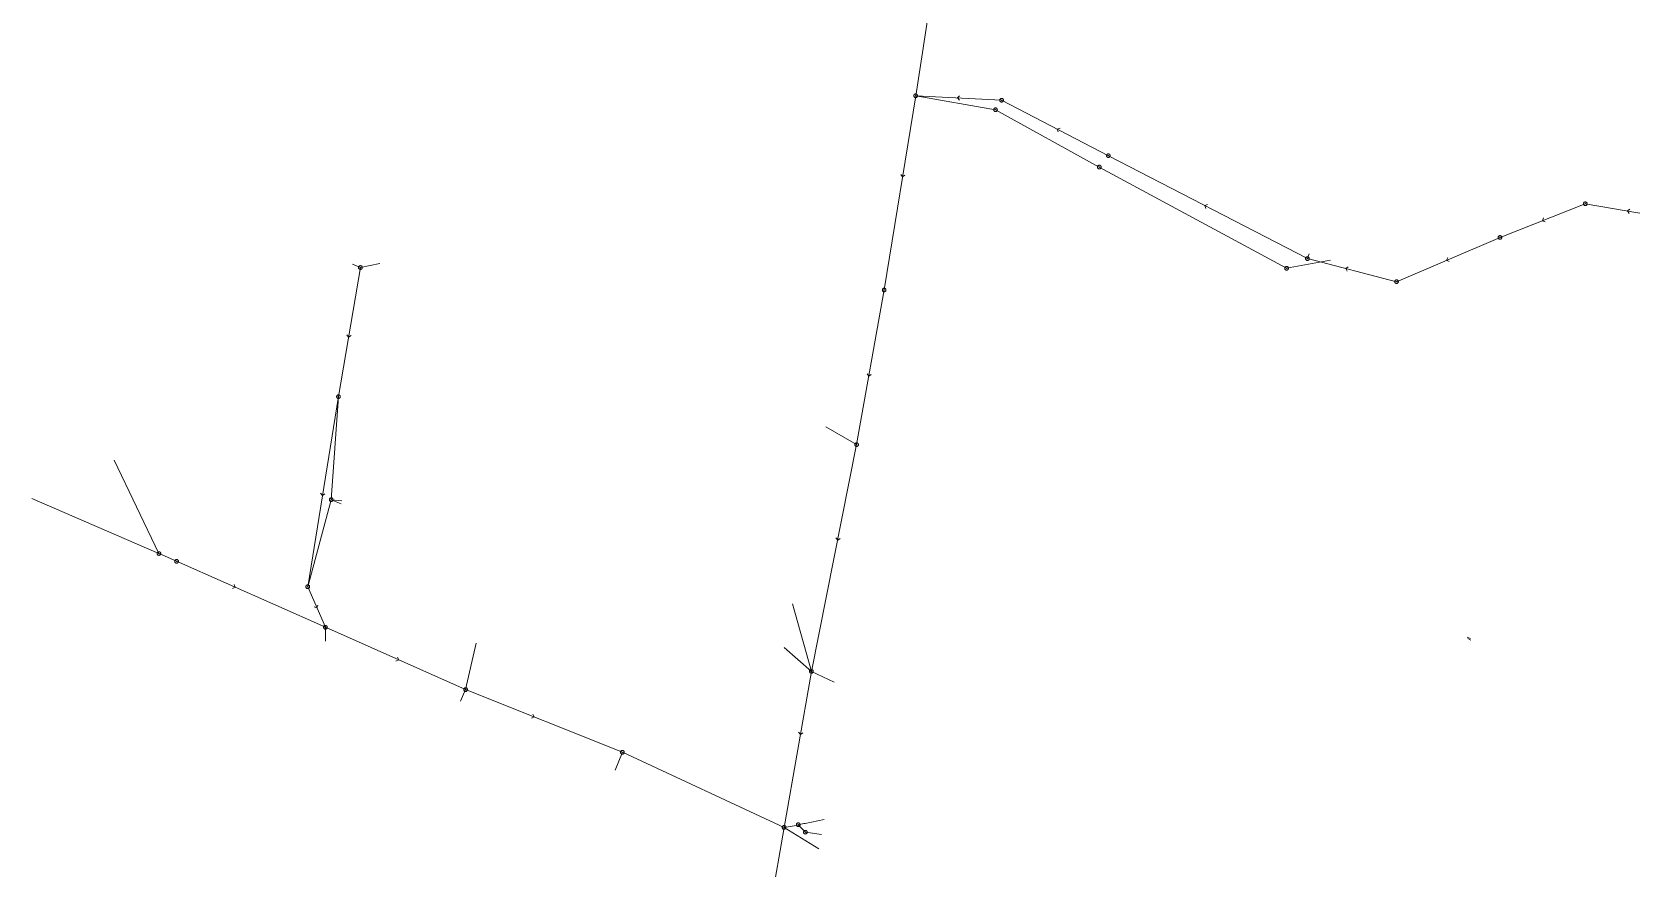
# Model space of a CAD drawing. Header units: metres. Extents: x 25504150 to 25508618, y 6694193 to 6702753.
# Drawn here: x 25505726.8 to 25506129.6, y 6697787.5 to 6697998.1 of the extents above; entities that cross this region are included whole.
import ezdxf

# ---------------------------------------------------------------- set-up
doc = ezdxf.new("R2010")
doc.units = ezdxf.units.M
for name, pattern in [('Sewer_node', [0]), ('Viemariputket', [0]), ('Viemarivarusteet', [0])]:
    doc.linetypes.add(name, pattern=pattern)
for name, color, linetype, lineweight in [('Sewer_node', 7, 'Sewer_node', 0), ('Viemariputket', 7, 'Viemariputket', 0), ('Viemarivarusteet', 7, 'Viemarivarusteet', 0)]:
    doc.layers.add(name, color=color, linetype=linetype, lineweight=lineweight)

msp = doc.modelspace()

# ---------------------------------------------------------------- linework, layer by layer
at = {"layer": 'Sewer_node', "color": 94, "linetype": 'Continuous', "true_color": 0x009900}
for p, q in [((25506089.15, 6697845.3), (25506088.33, 6697845.66)), ((25506089.29, 6697844.94), (25506088.46, 6697845.3))]:
    msp.add_line(p, q, dxfattribs=at)
at = {"layer": 'Sewer_node', "color": 46, "linetype": 'Continuous', "true_color": 0x7f5f00, "flags": 128}
for points, elevation in [([(25505949.88, 6697982.05), (25505949.87, 6697982.12), (25505949.86, 6697982.19), (25505949.83, 6697982.26), (25505949.79, 6697982.32), (25505949.75, 6697982.38), (25505949.69, 6697982.42), (25505949.63, 6697982.46), (25505949.56, 6697982.49), (25505949.49, 6697982.5), (25505949.42, 6697982.51), (25505949.35, 6697982.5), (25505949.28, 6697982.49), (25505949.21, 6697982.46), (25505949.15, 6697982.42), (25505949.09, 6697982.38), (25505949.05, 6697982.32), (25505949.01, 6697982.26), (25505948.98, 6697982.19), (25505948.97, 6697982.12), (25505948.96, 6697982.05), (25505948.97, 6697981.98), (25505948.98, 6697981.91), (25505949.01, 6697981.84), (25505949.05, 6697981.78), (25505949.09, 6697981.72), (25505949.15, 6697981.68), (25505949.21, 6697981.64), (25505949.28, 6697981.61), (25505949.35, 6697981.6), (25505949.42, 6697981.59), (25505949.49, 6697981.6), (25505949.56, 6697981.61), (25505949.63, 6697981.64), (25505949.69, 6697981.68), (25505949.75, 6697981.72), (25505949.79, 6697981.78), (25505949.83, 6697981.84), (25505949.86, 6697981.91), (25505949.87, 6697981.98)], 37.73), ([(25505971.53, 6697980.91), (25505971.52, 6697980.98), (25505971.51, 6697981.05), (25505971.48, 6697981.12), (25505971.44, 6697981.18), (25505971.4, 6697981.24), (25505971.34, 6697981.28), (25505971.28, 6697981.32), (25505971.21, 6697981.35), (25505971.14, 6697981.36), (25505971.07, 6697981.37), (25505971, 6697981.36), (25505970.93, 6697981.35), (25505970.86, 6697981.32), (25505970.8, 6697981.28), (25505970.74, 6697981.24), (25505970.7, 6697981.18), (25505970.66, 6697981.12), (25505970.63, 6697981.05), (25505970.62, 6697980.98), (25505970.61, 6697980.91), (25505970.62, 6697980.84), (25505970.63, 6697980.77), (25505970.66, 6697980.7), (25505970.7, 6697980.64), (25505970.74, 6697980.58), (25505970.8, 6697980.54), (25505970.86, 6697980.5), (25505970.93, 6697980.47), (25505971, 6697980.46), (25505971.07, 6697980.45), (25505971.14, 6697980.46), (25505971.21, 6697980.47), (25505971.28, 6697980.5), (25505971.34, 6697980.54), (25505971.4, 6697980.58), (25505971.44, 6697980.64), (25505971.48, 6697980.7), (25505971.51, 6697980.77), (25505971.52, 6697980.84)], 38.12), ([(25505969.99, 6697978.51), (25505969.98, 6697978.58), (25505969.97, 6697978.65), (25505969.94, 6697978.72), (25505969.9, 6697978.78), (25505969.86, 6697978.84), (25505969.8, 6697978.88), (25505969.74, 6697978.92), (25505969.67, 6697978.95), (25505969.6, 6697978.96), (25505969.53, 6697978.97), (25505969.46, 6697978.96), (25505969.39, 6697978.95), (25505969.32, 6697978.92), (25505969.26, 6697978.88), (25505969.2, 6697978.84), (25505969.16, 6697978.78), (25505969.12, 6697978.72), (25505969.09, 6697978.65), (25505969.08, 6697978.58), (25505969.07, 6697978.51), (25505969.08, 6697978.44), (25505969.09, 6697978.37), (25505969.12, 6697978.3), (25505969.16, 6697978.24), (25505969.2, 6697978.18), (25505969.26, 6697978.14), (25505969.32, 6697978.1), (25505969.39, 6697978.07), (25505969.46, 6697978.06), (25505969.53, 6697978.05), (25505969.6, 6697978.06), (25505969.67, 6697978.07), (25505969.74, 6697978.1), (25505969.8, 6697978.14), (25505969.86, 6697978.18), (25505969.9, 6697978.24), (25505969.94, 6697978.3), (25505969.97, 6697978.37), (25505969.98, 6697978.44)], 37.8), ([(25505998.41, 6697966.95), (25505998.4, 6697967.02), (25505998.39, 6697967.09), (25505998.36, 6697967.16), (25505998.32, 6697967.22), (25505998.28, 6697967.28), (25505998.22, 6697967.32), (25505998.16, 6697967.36), (25505998.09, 6697967.39), (25505998.02, 6697967.4), (25505997.95, 6697967.41), (25505997.88, 6697967.4), (25505997.81, 6697967.39), (25505997.74, 6697967.36), (25505997.68, 6697967.32), (25505997.62, 6697967.28), (25505997.58, 6697967.22), (25505997.54, 6697967.16), (25505997.51, 6697967.09), (25505997.5, 6697967.02), (25505997.49, 6697966.95), (25505997.5, 6697966.88), (25505997.51, 6697966.81), (25505997.54, 6697966.74), (25505997.58, 6697966.68), (25505997.62, 6697966.62), (25505997.68, 6697966.58), (25505997.74, 6697966.54), (25505997.81, 6697966.51), (25505997.88, 6697966.5), (25505997.95, 6697966.49), (25505998.02, 6697966.5), (25505998.09, 6697966.51), (25505998.16, 6697966.54), (25505998.22, 6697966.58), (25505998.28, 6697966.62), (25505998.32, 6697966.68), (25505998.36, 6697966.74), (25505998.39, 6697966.81), (25505998.4, 6697966.88)], 38.11), ([(25505996.13, 6697964.08), (25505996.12, 6697964.15), (25505996.11, 6697964.22), (25505996.08, 6697964.29), (25505996.04, 6697964.35), (25505996, 6697964.41), (25505995.94, 6697964.45), (25505995.88, 6697964.49), (25505995.81, 6697964.52), (25505995.74, 6697964.53), (25505995.67, 6697964.54), (25505995.6, 6697964.53), (25505995.53, 6697964.52), (25505995.46, 6697964.49), (25505995.4, 6697964.45), (25505995.34, 6697964.41), (25505995.3, 6697964.35), (25505995.26, 6697964.29), (25505995.23, 6697964.22), (25505995.22, 6697964.15), (25505995.21, 6697964.08), (25505995.22, 6697964.01), (25505995.23, 6697963.94), (25505995.26, 6697963.87), (25505995.3, 6697963.81), (25505995.34, 6697963.75), (25505995.4, 6697963.71), (25505995.46, 6697963.67), (25505995.53, 6697963.64), (25505995.6, 6697963.63), (25505995.67, 6697963.62), (25505995.74, 6697963.63), (25505995.81, 6697963.64), (25505995.88, 6697963.67), (25505995.94, 6697963.71), (25505996, 6697963.75), (25505996.04, 6697963.81), (25505996.08, 6697963.87), (25505996.11, 6697963.94), (25505996.12, 6697964.01)], 38.65), ([(25506118.54, 6697954.84), (25506118.53, 6697954.91), (25506118.52, 6697954.98), (25506118.49, 6697955.05), (25506118.45, 6697955.11), (25506118.41, 6697955.17), (25506118.35, 6697955.21), (25506118.29, 6697955.25), (25506118.22, 6697955.28), (25506118.15, 6697955.29), (25506118.08, 6697955.3), (25506118.01, 6697955.29), (25506117.94, 6697955.28), (25506117.87, 6697955.25), (25506117.81, 6697955.21), (25506117.75, 6697955.17), (25506117.71, 6697955.11), (25506117.67, 6697955.05), (25506117.64, 6697954.98), (25506117.63, 6697954.91), (25506117.62, 6697954.84), (25506117.63, 6697954.77), (25506117.64, 6697954.7), (25506117.67, 6697954.63), (25506117.71, 6697954.57), (25506117.75, 6697954.51), (25506117.81, 6697954.47), (25506117.87, 6697954.43), (25506117.94, 6697954.4), (25506118.01, 6697954.39), (25506118.08, 6697954.38), (25506118.15, 6697954.39), (25506118.22, 6697954.4), (25506118.29, 6697954.43), (25506118.35, 6697954.47), (25506118.41, 6697954.51), (25506118.45, 6697954.57), (25506118.49, 6697954.63), (25506118.52, 6697954.7), (25506118.53, 6697954.77)], 39.25), ([(25506097.06, 6697946.36), (25506097.05, 6697946.43), (25506097.04, 6697946.5), (25506097.01, 6697946.57), (25506096.97, 6697946.63), (25506096.93, 6697946.69), (25506096.87, 6697946.73), (25506096.81, 6697946.77), (25506096.74, 6697946.8), (25506096.67, 6697946.81), (25506096.6, 6697946.82), (25506096.53, 6697946.81), (25506096.46, 6697946.8), (25506096.39, 6697946.77), (25506096.33, 6697946.73), (25506096.27, 6697946.69), (25506096.23, 6697946.63), (25506096.19, 6697946.57), (25506096.16, 6697946.5), (25506096.15, 6697946.43), (25506096.14, 6697946.36), (25506096.15, 6697946.29), (25506096.16, 6697946.22), (25506096.19, 6697946.15), (25506096.23, 6697946.09), (25506096.27, 6697946.03), (25506096.33, 6697945.99), (25506096.39, 6697945.95), (25506096.46, 6697945.92), (25506096.53, 6697945.91), (25506096.6, 6697945.9), (25506096.67, 6697945.91), (25506096.74, 6697945.92), (25506096.81, 6697945.95), (25506096.87, 6697945.99), (25506096.93, 6697946.03), (25506096.97, 6697946.09), (25506097.01, 6697946.15), (25506097.04, 6697946.22), (25506097.05, 6697946.29)], 39.41), ([(25505810.04, 6697938.78), (25505810.03, 6697938.85), (25505810.02, 6697938.93), (25505809.99, 6697938.99), (25505809.95, 6697939.06), (25505809.9, 6697939.11), (25505809.85, 6697939.16), (25505809.78, 6697939.2), (25505809.72, 6697939.23), (25505809.64, 6697939.24), (25505809.57, 6697939.25), (25505809.5, 6697939.24), (25505809.42, 6697939.23), (25505809.36, 6697939.2), (25505809.29, 6697939.16), (25505809.24, 6697939.11), (25505809.19, 6697939.06), (25505809.15, 6697938.99), (25505809.12, 6697938.93), (25505809.11, 6697938.85), (25505809.1, 6697938.78), (25505809.11, 6697938.71), (25505809.12, 6697938.63), (25505809.15, 6697938.57), (25505809.19, 6697938.5), (25505809.24, 6697938.45), (25505809.29, 6697938.4), (25505809.36, 6697938.36), (25505809.42, 6697938.33), (25505809.5, 6697938.32), (25505809.57, 6697938.31), (25505809.64, 6697938.32), (25505809.72, 6697938.33), (25505809.78, 6697938.36), (25505809.85, 6697938.4), (25505809.9, 6697938.45), (25505809.95, 6697938.5), (25505809.99, 6697938.57), (25505810.02, 6697938.63), (25505810.03, 6697938.71)], 38.38), ([(25506048.55, 6697941.02), (25506048.54, 6697941.09), (25506048.53, 6697941.16), (25506048.5, 6697941.23), (25506048.46, 6697941.29), (25506048.42, 6697941.35), (25506048.36, 6697941.39), (25506048.3, 6697941.43), (25506048.23, 6697941.46), (25506048.16, 6697941.47), (25506048.09, 6697941.48), (25506048.02, 6697941.47), (25506047.95, 6697941.46), (25506047.88, 6697941.43), (25506047.82, 6697941.39), (25506047.76, 6697941.35), (25506047.72, 6697941.29), (25506047.68, 6697941.23), (25506047.65, 6697941.16), (25506047.64, 6697941.09), (25506047.63, 6697941.02), (25506047.64, 6697940.95), (25506047.65, 6697940.88), (25506047.68, 6697940.81), (25506047.72, 6697940.75), (25506047.76, 6697940.69), (25506047.82, 6697940.65), (25506047.88, 6697940.61), (25506047.95, 6697940.58), (25506048.02, 6697940.57), (25506048.09, 6697940.56), (25506048.16, 6697940.57), (25506048.23, 6697940.58), (25506048.3, 6697940.61), (25506048.36, 6697940.65), (25506048.42, 6697940.69), (25506048.46, 6697940.75), (25506048.5, 6697940.81), (25506048.53, 6697940.88), (25506048.54, 6697940.95)], 38.55), ([(25506043.31, 6697938.58), (25506043.3, 6697938.65), (25506043.29, 6697938.72), (25506043.26, 6697938.79), (25506043.22, 6697938.85), (25506043.18, 6697938.91), (25506043.12, 6697938.95), (25506043.06, 6697938.99), (25506042.99, 6697939.02), (25506042.92, 6697939.03), (25506042.85, 6697939.04), (25506042.78, 6697939.03), (25506042.71, 6697939.02), (25506042.64, 6697938.99), (25506042.58, 6697938.95), (25506042.52, 6697938.91), (25506042.48, 6697938.85), (25506042.44, 6697938.79), (25506042.41, 6697938.72), (25506042.4, 6697938.65), (25506042.39, 6697938.58), (25506042.4, 6697938.51), (25506042.41, 6697938.44), (25506042.44, 6697938.37), (25506042.48, 6697938.31), (25506042.52, 6697938.25), (25506042.58, 6697938.21), (25506042.64, 6697938.17), (25506042.71, 6697938.14), (25506042.78, 6697938.13), (25506042.85, 6697938.12), (25506042.92, 6697938.13), (25506042.99, 6697938.14), (25506043.06, 6697938.17), (25506043.12, 6697938.21), (25506043.18, 6697938.25), (25506043.22, 6697938.31), (25506043.26, 6697938.37), (25506043.29, 6697938.44), (25506043.3, 6697938.51)], 38.36), ([(25506071.01, 6697935.21), (25506071, 6697935.28), (25506070.99, 6697935.35), (25506070.96, 6697935.42), (25506070.92, 6697935.48), (25506070.88, 6697935.54), (25506070.82, 6697935.58), (25506070.76, 6697935.62), (25506070.69, 6697935.65), (25506070.62, 6697935.66), (25506070.55, 6697935.67), (25506070.48, 6697935.66), (25506070.41, 6697935.65), (25506070.34, 6697935.62), (25506070.28, 6697935.58), (25506070.22, 6697935.54), (25506070.18, 6697935.48), (25506070.14, 6697935.42), (25506070.11, 6697935.35), (25506070.1, 6697935.28), (25506070.09, 6697935.21), (25506070.1, 6697935.14), (25506070.11, 6697935.07), (25506070.14, 6697935), (25506070.18, 6697934.94), (25506070.22, 6697934.88), (25506070.28, 6697934.84), (25506070.34, 6697934.8), (25506070.41, 6697934.77), (25506070.48, 6697934.76), (25506070.55, 6697934.75), (25506070.62, 6697934.76), (25506070.69, 6697934.77), (25506070.76, 6697934.8), (25506070.82, 6697934.84), (25506070.88, 6697934.88), (25506070.92, 6697934.94), (25506070.96, 6697935), (25506070.99, 6697935.07), (25506071, 6697935.14)], 39.07), ([(25505941.94, 6697933.12), (25505941.93, 6697933.19), (25505941.92, 6697933.26), (25505941.89, 6697933.33), (25505941.85, 6697933.39), (25505941.81, 6697933.45), (25505941.75, 6697933.49), (25505941.69, 6697933.53), (25505941.62, 6697933.56), (25505941.55, 6697933.57), (25505941.48, 6697933.58), (25505941.41, 6697933.57), (25505941.34, 6697933.56), (25505941.27, 6697933.53), (25505941.21, 6697933.49), (25505941.15, 6697933.45), (25505941.11, 6697933.39), (25505941.07, 6697933.33), (25505941.04, 6697933.26), (25505941.03, 6697933.19), (25505941.02, 6697933.12), (25505941.03, 6697933.05), (25505941.04, 6697932.98), (25505941.07, 6697932.91), (25505941.11, 6697932.85), (25505941.15, 6697932.79), (25505941.21, 6697932.75), (25505941.27, 6697932.71), (25505941.34, 6697932.68), (25505941.41, 6697932.67), (25505941.48, 6697932.66), (25505941.55, 6697932.67), (25505941.62, 6697932.68), (25505941.69, 6697932.71), (25505941.75, 6697932.75), (25505941.81, 6697932.79), (25505941.85, 6697932.85), (25505941.89, 6697932.91), (25505941.92, 6697932.98), (25505941.93, 6697933.05)], 37.5), ([(25505804.49, 6697906.25), (25505804.48, 6697906.32), (25505804.47, 6697906.39), (25505804.44, 6697906.46), (25505804.4, 6697906.52), (25505804.36, 6697906.58), (25505804.3, 6697906.62), (25505804.24, 6697906.66), (25505804.17, 6697906.69), (25505804.1, 6697906.7), (25505804.03, 6697906.71), (25505803.96, 6697906.7), (25505803.89, 6697906.69), (25505803.82, 6697906.66), (25505803.76, 6697906.62), (25505803.7, 6697906.58), (25505803.66, 6697906.52), (25505803.62, 6697906.46), (25505803.59, 6697906.39), (25505803.58, 6697906.32), (25505803.57, 6697906.25), (25505803.58, 6697906.18), (25505803.59, 6697906.11), (25505803.62, 6697906.04), (25505803.66, 6697905.98), (25505803.7, 6697905.92), (25505803.76, 6697905.88), (25505803.82, 6697905.84), (25505803.89, 6697905.81), (25505803.96, 6697905.8), (25505804.03, 6697905.79), (25505804.1, 6697905.8), (25505804.17, 6697905.81), (25505804.24, 6697905.84), (25505804.3, 6697905.88), (25505804.36, 6697905.92), (25505804.4, 6697905.98), (25505804.44, 6697906.04), (25505804.47, 6697906.11), (25505804.48, 6697906.18)], 37.69), ([(25505935.01, 6697894.16), (25505935, 6697894.23), (25505934.99, 6697894.3), (25505934.96, 6697894.37), (25505934.92, 6697894.43), (25505934.88, 6697894.49), (25505934.82, 6697894.53), (25505934.76, 6697894.57), (25505934.69, 6697894.6), (25505934.62, 6697894.61), (25505934.55, 6697894.62), (25505934.48, 6697894.61), (25505934.41, 6697894.6), (25505934.34, 6697894.57), (25505934.28, 6697894.53), (25505934.22, 6697894.49), (25505934.18, 6697894.43), (25505934.14, 6697894.37), (25505934.11, 6697894.3), (25505934.1, 6697894.23), (25505934.09, 6697894.16), (25505934.1, 6697894.09), (25505934.11, 6697894.02), (25505934.14, 6697893.95), (25505934.18, 6697893.89), (25505934.22, 6697893.83), (25505934.28, 6697893.79), (25505934.34, 6697893.75), (25505934.41, 6697893.72), (25505934.48, 6697893.71), (25505934.55, 6697893.7), (25505934.62, 6697893.71), (25505934.69, 6697893.72), (25505934.76, 6697893.75), (25505934.82, 6697893.79), (25505934.88, 6697893.83), (25505934.92, 6697893.89), (25505934.96, 6697893.95), (25505934.99, 6697894.02), (25505935, 6697894.09)], 38.2), ([(25505802.66, 6697880.29), (25505802.65, 6697880.36), (25505802.64, 6697880.43), (25505802.61, 6697880.5), (25505802.57, 6697880.56), (25505802.53, 6697880.62), (25505802.47, 6697880.66), (25505802.41, 6697880.7), (25505802.34, 6697880.73), (25505802.27, 6697880.74), (25505802.2, 6697880.75), (25505802.13, 6697880.74), (25505802.06, 6697880.73), (25505801.99, 6697880.7), (25505801.93, 6697880.66), (25505801.87, 6697880.62), (25505801.83, 6697880.56), (25505801.79, 6697880.5), (25505801.76, 6697880.43), (25505801.75, 6697880.36), (25505801.74, 6697880.29), (25505801.75, 6697880.22), (25505801.76, 6697880.15), (25505801.79, 6697880.08), (25505801.83, 6697880.02), (25505801.87, 6697879.96), (25505801.93, 6697879.92), (25505801.99, 6697879.88), (25505802.06, 6697879.85), (25505802.13, 6697879.84), (25505802.2, 6697879.83), (25505802.27, 6697879.84), (25505802.34, 6697879.85), (25505802.41, 6697879.88), (25505802.47, 6697879.92), (25505802.53, 6697879.96), (25505802.57, 6697880.02), (25505802.61, 6697880.08), (25505802.64, 6697880.15), (25505802.65, 6697880.22)], 38.15), ([(25505763.73, 6697864.77), (25505763.72, 6697864.84), (25505763.71, 6697864.91), (25505763.68, 6697864.98), (25505763.64, 6697865.04), (25505763.6, 6697865.1), (25505763.54, 6697865.14), (25505763.48, 6697865.18), (25505763.41, 6697865.21), (25505763.34, 6697865.22), (25505763.27, 6697865.23), (25505763.2, 6697865.22), (25505763.13, 6697865.21), (25505763.06, 6697865.18), (25505763, 6697865.14), (25505762.94, 6697865.1), (25505762.9, 6697865.04), (25505762.86, 6697864.98), (25505762.83, 6697864.91), (25505762.82, 6697864.84), (25505762.81, 6697864.77), (25505762.82, 6697864.7), (25505762.83, 6697864.63), (25505762.86, 6697864.56), (25505762.9, 6697864.5), (25505762.94, 6697864.44), (25505763, 6697864.4), (25505763.06, 6697864.36), (25505763.13, 6697864.33), (25505763.2, 6697864.32), (25505763.27, 6697864.31), (25505763.34, 6697864.32), (25505763.41, 6697864.33), (25505763.48, 6697864.36), (25505763.54, 6697864.4), (25505763.6, 6697864.44), (25505763.64, 6697864.5), (25505763.68, 6697864.56), (25505763.71, 6697864.63), (25505763.72, 6697864.7)], 39.22), ([(25505796.75, 6697858.37), (25505796.74, 6697858.44), (25505796.73, 6697858.52), (25505796.7, 6697858.58), (25505796.66, 6697858.65), (25505796.61, 6697858.7), (25505796.56, 6697858.75), (25505796.49, 6697858.79), (25505796.43, 6697858.82), (25505796.35, 6697858.83), (25505796.28, 6697858.84), (25505796.21, 6697858.83), (25505796.13, 6697858.82), (25505796.07, 6697858.79), (25505796, 6697858.75), (25505795.95, 6697858.7), (25505795.9, 6697858.65), (25505795.86, 6697858.58), (25505795.83, 6697858.52), (25505795.82, 6697858.44), (25505795.81, 6697858.37), (25505795.82, 6697858.3), (25505795.83, 6697858.22), (25505795.86, 6697858.16), (25505795.9, 6697858.09), (25505795.95, 6697858.04), (25505796, 6697857.99), (25505796.07, 6697857.95), (25505796.13, 6697857.92), (25505796.21, 6697857.91), (25505796.28, 6697857.9), (25505796.35, 6697857.91), (25505796.43, 6697857.92), (25505796.49, 6697857.95), (25505796.56, 6697857.99), (25505796.61, 6697858.04), (25505796.66, 6697858.09), (25505796.7, 6697858.16), (25505796.73, 6697858.22), (25505796.74, 6697858.3)], 38.47), ([(25505801.21, 6697848.15), (25505801.2, 6697848.22), (25505801.19, 6697848.29), (25505801.16, 6697848.36), (25505801.12, 6697848.42), (25505801.08, 6697848.48), (25505801.02, 6697848.52), (25505800.96, 6697848.56), (25505800.89, 6697848.59), (25505800.82, 6697848.6), (25505800.75, 6697848.61), (25505800.68, 6697848.6), (25505800.61, 6697848.59), (25505800.54, 6697848.56), (25505800.48, 6697848.52), (25505800.42, 6697848.48), (25505800.38, 6697848.42), (25505800.34, 6697848.36), (25505800.31, 6697848.29), (25505800.3, 6697848.22), (25505800.29, 6697848.15), (25505800.3, 6697848.08), (25505800.31, 6697848.01), (25505800.34, 6697847.94), (25505800.38, 6697847.88), (25505800.42, 6697847.82), (25505800.48, 6697847.78), (25505800.54, 6697847.74), (25505800.61, 6697847.71), (25505800.68, 6697847.7), (25505800.75, 6697847.69), (25505800.82, 6697847.7), (25505800.89, 6697847.71), (25505800.96, 6697847.74), (25505801.02, 6697847.78), (25505801.08, 6697847.82), (25505801.12, 6697847.88), (25505801.16, 6697847.94), (25505801.19, 6697848.01), (25505801.2, 6697848.08)], 38.17), ([(25505923.64, 6697837.05), (25505923.63, 6697837.12), (25505923.62, 6697837.2), (25505923.59, 6697837.26), (25505923.55, 6697837.33), (25505923.5, 6697837.38), (25505923.45, 6697837.43), (25505923.38, 6697837.47), (25505923.32, 6697837.5), (25505923.24, 6697837.51), (25505923.17, 6697837.52), (25505923.1, 6697837.51), (25505923.02, 6697837.5), (25505922.96, 6697837.47), (25505922.89, 6697837.43), (25505922.84, 6697837.38), (25505922.79, 6697837.33), (25505922.75, 6697837.26), (25505922.72, 6697837.2), (25505922.71, 6697837.12), (25505922.7, 6697837.05), (25505922.71, 6697836.98), (25505922.72, 6697836.9), (25505922.75, 6697836.84), (25505922.79, 6697836.77), (25505922.84, 6697836.72), (25505922.89, 6697836.67), (25505922.96, 6697836.63), (25505923.02, 6697836.6), (25505923.1, 6697836.59), (25505923.17, 6697836.58), (25505923.24, 6697836.59), (25505923.32, 6697836.6), (25505923.38, 6697836.63), (25505923.45, 6697836.67), (25505923.5, 6697836.72), (25505923.55, 6697836.77), (25505923.59, 6697836.84), (25505923.62, 6697836.9), (25505923.63, 6697836.98)], 38.07), ([(25505836.52, 6697832.46), (25505836.51, 6697832.53), (25505836.5, 6697832.6), (25505836.47, 6697832.67), (25505836.43, 6697832.73), (25505836.39, 6697832.79), (25505836.33, 6697832.83), (25505836.27, 6697832.87), (25505836.2, 6697832.9), (25505836.13, 6697832.91), (25505836.06, 6697832.92), (25505835.99, 6697832.91), (25505835.92, 6697832.9), (25505835.85, 6697832.87), (25505835.79, 6697832.83), (25505835.73, 6697832.79), (25505835.69, 6697832.73), (25505835.65, 6697832.67), (25505835.62, 6697832.6), (25505835.61, 6697832.53), (25505835.6, 6697832.46), (25505835.61, 6697832.39), (25505835.62, 6697832.32), (25505835.65, 6697832.25), (25505835.69, 6697832.19), (25505835.73, 6697832.13), (25505835.79, 6697832.09), (25505835.85, 6697832.05), (25505835.92, 6697832.02), (25505835.99, 6697832.01), (25505836.06, 6697832), (25505836.13, 6697832.01), (25505836.2, 6697832.02), (25505836.27, 6697832.05), (25505836.33, 6697832.09), (25505836.39, 6697832.13), (25505836.43, 6697832.19), (25505836.47, 6697832.25), (25505836.5, 6697832.32), (25505836.51, 6697832.39)], 37.64), ([(25505876.03, 6697816.68), (25505876.02, 6697816.75), (25505876.01, 6697816.83), (25505875.98, 6697816.89), (25505875.94, 6697816.96), (25505875.89, 6697817.01), (25505875.84, 6697817.06), (25505875.77, 6697817.1), (25505875.71, 6697817.13), (25505875.63, 6697817.14), (25505875.56, 6697817.15), (25505875.49, 6697817.14), (25505875.41, 6697817.13), (25505875.35, 6697817.1), (25505875.28, 6697817.06), (25505875.23, 6697817.01), (25505875.18, 6697816.96), (25505875.14, 6697816.89), (25505875.11, 6697816.83), (25505875.1, 6697816.75), (25505875.09, 6697816.68), (25505875.1, 6697816.61), (25505875.11, 6697816.53), (25505875.14, 6697816.47), (25505875.18, 6697816.4), (25505875.23, 6697816.35), (25505875.28, 6697816.3), (25505875.35, 6697816.26), (25505875.41, 6697816.23), (25505875.49, 6697816.22), (25505875.56, 6697816.21), (25505875.63, 6697816.22), (25505875.71, 6697816.23), (25505875.77, 6697816.26), (25505875.84, 6697816.3), (25505875.89, 6697816.35), (25505875.94, 6697816.4), (25505875.98, 6697816.47), (25505876.01, 6697816.53), (25505876.02, 6697816.61)], 37.74), ([(25505916.75, 6697797.75), (25505916.74, 6697797.82), (25505916.73, 6697797.9), (25505916.7, 6697797.96), (25505916.66, 6697798.03), (25505916.61, 6697798.08), (25505916.56, 6697798.13), (25505916.49, 6697798.17), (25505916.43, 6697798.2), (25505916.35, 6697798.21), (25505916.28, 6697798.22), (25505916.21, 6697798.21), (25505916.13, 6697798.2), (25505916.07, 6697798.17), (25505916, 6697798.13), (25505915.95, 6697798.08), (25505915.9, 6697798.03), (25505915.86, 6697797.96), (25505915.83, 6697797.9), (25505915.82, 6697797.82), (25505915.81, 6697797.75), (25505915.82, 6697797.68), (25505915.83, 6697797.6), (25505915.86, 6697797.54), (25505915.9, 6697797.47), (25505915.95, 6697797.42), (25505916, 6697797.37), (25505916.07, 6697797.33), (25505916.13, 6697797.3), (25505916.21, 6697797.29), (25505916.28, 6697797.28), (25505916.35, 6697797.29), (25505916.43, 6697797.3), (25505916.49, 6697797.33), (25505916.56, 6697797.37), (25505916.61, 6697797.42), (25505916.66, 6697797.47), (25505916.7, 6697797.54), (25505916.73, 6697797.6), (25505916.74, 6697797.68)], 37.74), ([(25505920.33, 6697798.42), (25505920.32, 6697798.49), (25505920.31, 6697798.57), (25505920.28, 6697798.63), (25505920.24, 6697798.7), (25505920.19, 6697798.75), (25505920.14, 6697798.8), (25505920.07, 6697798.84), (25505920.01, 6697798.87), (25505919.93, 6697798.88), (25505919.86, 6697798.89), (25505919.79, 6697798.88), (25505919.71, 6697798.87), (25505919.65, 6697798.84), (25505919.58, 6697798.8), (25505919.53, 6697798.75), (25505919.48, 6697798.7), (25505919.44, 6697798.63), (25505919.41, 6697798.57), (25505919.4, 6697798.49), (25505919.39, 6697798.42), (25505919.4, 6697798.35), (25505919.41, 6697798.27), (25505919.44, 6697798.21), (25505919.48, 6697798.14), (25505919.53, 6697798.09), (25505919.58, 6697798.04), (25505919.65, 6697798), (25505919.71, 6697797.97), (25505919.79, 6697797.96), (25505919.86, 6697797.95), (25505919.93, 6697797.96), (25505920.01, 6697797.97), (25505920.07, 6697798), (25505920.14, 6697798.04), (25505920.19, 6697798.09), (25505920.24, 6697798.14), (25505920.28, 6697798.21), (25505920.31, 6697798.27), (25505920.32, 6697798.35)], 38.02), ([(25505922.1, 6697796.54), (25505922.09, 6697796.61), (25505922.08, 6697796.68), (25505922.05, 6697796.75), (25505922.01, 6697796.81), (25505921.97, 6697796.87), (25505921.91, 6697796.91), (25505921.85, 6697796.95), (25505921.78, 6697796.98), (25505921.71, 6697796.99), (25505921.64, 6697797), (25505921.57, 6697796.99), (25505921.5, 6697796.98), (25505921.43, 6697796.95), (25505921.37, 6697796.91), (25505921.31, 6697796.87), (25505921.27, 6697796.81), (25505921.23, 6697796.75), (25505921.2, 6697796.68), (25505921.19, 6697796.61), (25505921.18, 6697796.54), (25505921.19, 6697796.47), (25505921.2, 6697796.4), (25505921.23, 6697796.33), (25505921.27, 6697796.27), (25505921.31, 6697796.21), (25505921.37, 6697796.17), (25505921.43, 6697796.13), (25505921.5, 6697796.1), (25505921.57, 6697796.09), (25505921.64, 6697796.08), (25505921.71, 6697796.09), (25505921.78, 6697796.1), (25505921.85, 6697796.13), (25505921.91, 6697796.17), (25505921.97, 6697796.21), (25505922.01, 6697796.27), (25505922.05, 6697796.33), (25505922.08, 6697796.4), (25505922.09, 6697796.47)], 38.02)]:
    msp.add_lwpolyline(points, close=True, dxfattribs=dict(at, elevation=elevation))
for points in [[(25505960.48, 6697982.01), (25505959.93, 6697981.5), (25505960.43, 6697980.95)], [(25505985.8, 6697973.86), (25505985.08, 6697973.63), (25505985.31, 6697972.92)], [(25505945.65, 6697962.22), (25505946.1, 6697961.63), (25505946.7, 6697962.07)], [(25506022.96, 6697954.62), (25506022.25, 6697954.38), (25506022.47, 6697953.68)], [(25506107.56, 6697951.27), (25506107.27, 6697950.57), (25506107.95, 6697950.28)], [(25506129.3, 6697953.47), (25506128.69, 6697953.03), (25506129.12, 6697952.42)], [(25506083.42, 6697941.3), (25506083.15, 6697940.6), (25506083.83, 6697940.33)], [(25506058.39, 6697938.91), (25506057.74, 6697938.52), (25506058.12, 6697937.89)], [(25505806.15, 6697921.84), (25505806.6, 6697921.24), (25505807.2, 6697921.68)], [(25505937.17, 6697911.99), (25505937.61, 6697911.39), (25505938.22, 6697911.82)], [(25505799.55, 6697881.94), (25505800, 6697881.34), (25505800.59, 6697881.79)], [(25505929.35, 6697870.71), (25505929.78, 6697870.1), (25505930.39, 6697870.52)], [(25505777.35, 6697857.95), (25505778.04, 6697858.24), (25505777.76, 6697858.92)], [(25505797.89, 6697853.32), (25505798.6, 6697853.07), (25505798.86, 6697853.76)], [(25505818.51, 6697839.66), (25505819.2, 6697839.95), (25505818.92, 6697840.64)], [(25505852.64, 6697825.25), (25505853.33, 6697825.56), (25505853.02, 6697826.24)], [(25505919.94, 6697821.73), (25505920.38, 6697821.13), (25505920.98, 6697821.57)]]:
    msp.add_lwpolyline(points, dxfattribs=at)
msp.add_lwpolyline([(25505759.27, 6697866.73), (25505759.26, 6697866.8), (25505759.25, 6697866.87), (25505759.22, 6697866.94), (25505759.18, 6697867), (25505759.14, 6697867.06), (25505759.08, 6697867.1), (25505759.02, 6697867.14), (25505758.95, 6697867.17), (25505758.88, 6697867.18), (25505758.81, 6697867.19), (25505758.74, 6697867.18), (25505758.67, 6697867.17), (25505758.6, 6697867.14), (25505758.54, 6697867.1), (25505758.48, 6697867.06), (25505758.44, 6697867), (25505758.4, 6697866.94), (25505758.37, 6697866.87), (25505758.36, 6697866.8), (25505758.35, 6697866.73), (25505758.36, 6697866.66), (25505758.37, 6697866.59), (25505758.4, 6697866.52), (25505758.44, 6697866.46), (25505758.48, 6697866.4), (25505758.54, 6697866.36), (25505758.6, 6697866.32), (25505758.67, 6697866.29), (25505758.74, 6697866.28), (25505758.81, 6697866.27), (25505758.88, 6697866.28), (25505758.95, 6697866.29), (25505759.02, 6697866.32), (25505759.08, 6697866.36), (25505759.14, 6697866.4), (25505759.18, 6697866.46), (25505759.22, 6697866.52), (25505759.25, 6697866.59), (25505759.26, 6697866.66)], close=True, dxfattribs=at)
at = {"layer": 'Viemariputket', "color": 1, "linetype": 'Continuous', "lineweight": 15}
for p, q in [((25505949.42, 6697982.05), (25505957.44, 6698033.33)), ((25505941.48, 6697933.12), (25505949.42, 6697982.05)), ((25505971.07, 6697980.91, 34.9), (25505949.42, 6697982.05, 34.85)), ((25505997.95, 6697966.95, 34.99), (25505971.07, 6697980.91, 34.91)), ((25506048.09, 6697941.02, 35.15), (25505997.95, 6697966.95, 34.99)), ((25506118.08, 6697954.84, 35.39), (25506096.6, 6697946.36, 35.33)), ((25506140.56, 6697951, 35.5), (25506118.08, 6697954.84, 35.39)), ((25506096.6, 6697946.36, 35.33), (25506070.55, 6697935.21, 35.25)), ((25505809.57, 6697938.78, 36.71), (25505807.55, 6697939.65, 0.32)), ((25505809.57, 6697938.78, 36.91), (25505814.43, 6697939.81, 0.32)), ((25506070.55, 6697935.21, 35.25), (25506048.09, 6697941.02, 35.15)), ((25505804.03, 6697906.25, 36.25), (25505809.57, 6697938.78, 36.65)), ((25505934.55, 6697894.16), (25505941.48, 6697933.12)), ((25505796.28, 6697858.37, 35.86), (25505804.03, 6697906.25, 36.25)), ((25505802.2, 6697880.29, 36.03), (25505804.03, 6697906.25, 38.32)), ((25505934.55, 6697894.16), (25505926.79, 6697898.68)), ((25505934.55, 6697894.16), (25505923.17, 6697837.05)), ((25505747.51, 6697890.23, 37.67), (25505758.81, 6697866.73, 37.67)), ((25505758.81, 6697866.73), (25505726.84, 6697880.56)), ((25505802.2, 6697880.29, 35.96), (25505796.28, 6697858.37, 38.47)), ((25505802.2, 6697880.29, 36.01), (25505804.75, 6697879.25, 0.32)), ((25505802.2, 6697880.29, 37.15), (25505804.91, 6697879.97, 0.32)), ((25505763.27, 6697864.77), (25505758.84, 6697866.71)), ((25505800.75, 6697848.15, 35.72), (25505763.27, 6697864.77, 0.32)), ((25505796.28, 6697858.37, 35.88), (25505800.75, 6697848.15, 35.87)), ((25505923.17, 6697837.05), (25505918.38, 6697854.03)), ((25505836.06, 6697832.46, 0.32), (25505800.75, 6697848.15, 35.54)), ((25505800.75, 6697848.15, 36.16), (25505800.79, 6697844.62, 0.32)), ((25505836.06, 6697832.46), (25505838.72, 6697844.19)), ((25505923.17, 6697837.05), (25505916.31, 6697843.04)), ((25505916.28, 6697797.75), (25505923.17, 6697837.05)), ((25505923.17, 6697837.05), (25505922.82, 6697837.13)), ((25505923.17, 6697837.05), (25505928.92, 6697834.34)), ((25505836.06, 6697832.46), (25505834.76, 6697829.54)), ((25505875.56, 6697816.68), (25505836.06, 6697832.46)), ((25505875.56, 6697816.68), (25505873.77, 6697812.19)), ((25505916.28, 6697797.75), (25505875.56, 6697816.68)), ((25505911.45, 6697770.2), (25505916.28, 6697797.75)), ((25505916.28, 6697797.75), (25505925.07, 6697792.38)), ((25505921.64, 6697796.54), (25505925.67, 6697795.97))]:
    msp.add_line(p, q, dxfattribs=at)
at = {"layer": 'Viemariputket', "color": 251, "linetype": 'Continuous', "lineweight": 5, "true_color": 0x595959}
for p, q in [((25505949.42, 6697982.05, 34.85), (25505969.53, 6697978.51, 34.94)), ((25505969.53, 6697978.51, 34.97), (25505995.67, 6697964.08, 35.02)), ((25505995.67, 6697964.08, 35.02), (25506042.85, 6697938.58, 35.13)), ((25506042.85, 6697938.58, 35.37), (25506053.93, 6697940.65, 35.48))]:
    msp.add_line(p, q, dxfattribs=at)
at = {"layer": 'Viemariputket', "color": 1, "linetype": 'Continuous', "lineweight": 15, "flags": 128}
for points in [[(25505916.28, 6697797.75), (25505919.35, 6697798.25), (25505919.86, 6697798.42)], [(25505926.34, 6697799.7), (25505921.59, 6697798.75), (25505921.29, 6697798.72), (25505919.86, 6697798.42)], [(25505921.64, 6697796.54), (25505920.2, 6697798.08), (25505919.86, 6697798.42)]]:
    msp.add_lwpolyline(points, dxfattribs=at)
at = {"layer": 'Viemariputket', "color": 1, "linetype": 'Continuous', "lineweight": 15}
msp.add_polyline3d([(25506048.09, 6697941.02, 35.39), (25506048.26, 6697941.61, 35.43), (25506048.56, 6697942.19, 35.43)], dxfattribs=at)
at = {"layer": 'Viemarivarusteet', "color": 1}
for p in [(25505949.42, 6697982.05, 37.73), (25505971.07, 6697980.91, 38.12), (25505997.95, 6697966.95, 38.11), (25506118.08, 6697954.84, 39.25), (25506096.6, 6697946.36, 39.41), (25506048.09, 6697941.02, 38.55), (25505809.57, 6697938.78, 38.38), (25506070.55, 6697935.21, 39.07), (25505941.48, 6697933.12, 37.5), (25505804.03, 6697906.25, 37.69), (25505934.55, 6697894.16, 38.2), (25505802.2, 6697880.29, 38.15), (25505758.81, 6697866.73), (25505763.27, 6697864.77, 39.22), (25505796.28, 6697858.37, 38.47), (25505800.75, 6697848.15, 38.17), (25505923.17, 6697837.05, 38.07), (25505836.06, 6697832.46, 37.64), (25505875.56, 6697816.68, 37.74), (25505919.86, 6697798.42, 38.02), (25505916.28, 6697797.75, 37.74), (25505921.64, 6697796.54, 38.02)]:
    msp.add_point(p, dxfattribs=at)
at = {"layer": 'Viemarivarusteet', "color": 30, "true_color": 0xff7f00}
for p in [(25505969.53, 6697978.51, 37.8), (25505995.67, 6697964.08, 38.65), (25506042.85, 6697938.58, 38.36)]:
    msp.add_point(p, dxfattribs=at)

doc.saveas('drawing.dxf')
